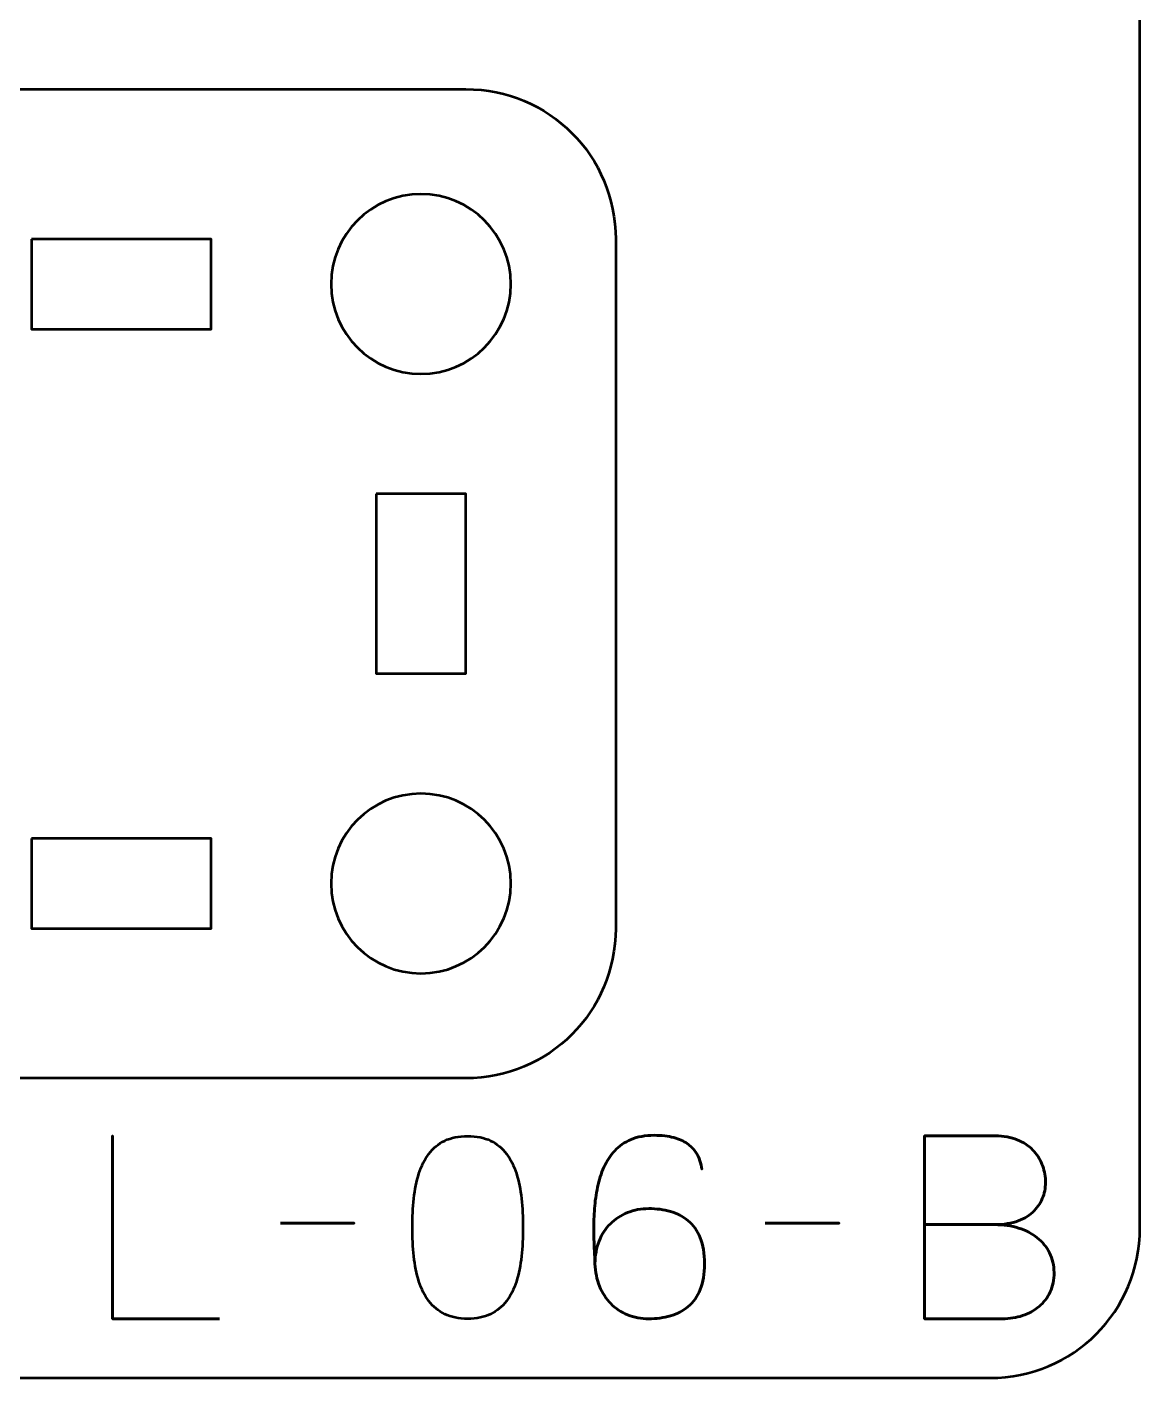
# Model space of a CAD drawing. Header units: centimetres. Extents: x -17.9 to -3.1, y -25.3 to -4.3.
# Drawn here: x -6.815 to -3.1, y -25.35 to -20.843 of the extents above; entities that cross this region are included whole.
import ezdxf

# ---------------------------------------------------------------- set-up
doc = ezdxf.new("R2010")
doc.units = ezdxf.units.CM
doc.header["$MEASUREMENT"] = 0
doc.layers.add('Layer 1', color=7, linetype='Continuous')

msp = doc.modelspace()

# ---------------------------------------------------------------- linework, layer by layer
at = {"layer": 'Layer 1', "color": 22, "lineweight": 53}
msp.add_open_spline([(-17.90003, -24.8499), (-17.90003, -24.8499), (-17.90003, -4.84994), (-17.90003, -4.84994), (-17.90003, -4.84994), (-17.90003, -4.57297), (-17.67694, -4.34998), (-17.39994, -4.34998), (-17.39994, -4.34998), (-17.39994, -4.34998), (-3.60007, -4.34998), (-3.60007, -4.34998), (-3.60007, -4.34998), (-3.32293, -4.34998), (-3.09997, -4.57297), (-3.09997, -4.84994), (-3.09997, -4.84994), (-3.09997, -4.84994), (-3.09997, -24.8499), (-3.09997, -24.8499), (-3.09997, -24.8499), (-3.09997, -25.1269), (-3.32293, -25.34999), (-3.60007, -25.34999), (-3.60007, -25.34999), (-3.60007, -25.34999), (-17.39994, -25.34999), (-17.39994, -25.34999), (-17.39994, -25.34999), (-17.67694, -25.34999), (-17.90003, -25.1269), (-17.90003, -24.8499)], degree=3, knots=[0, 0, 0, 0, 0.125, 0.125, 0.125, 0.125, 0.25, 0.25, 0.25, 0.25, 0.375, 0.375, 0.375, 0.375, 0.5, 0.5, 0.5, 0.5, 0.625, 0.625, 0.625, 0.625, 0.75, 0.75, 0.75, 0.75, 0.875, 0.875, 0.875, 0.875, 1, 1, 1, 1], dxfattribs=at)
at = {"layer": 'Layer 1', "color": 2, "lineweight": 53}
msp.add_open_spline([(-15.64992, -24.34998), (-15.64992, -24.34998), (-5.34997, -24.34998), (-5.34997, -24.34998), (-5.34997, -24.34998), (-5.07297, -24.34998), (-4.85001, -24.12703), (-4.85001, -23.85002), (-4.85001, -23.85002), (-4.85001, -23.85002), (-4.85001, -21.5501), (-4.85001, -21.5501), (-4.85001, -21.5501), (-4.85001, -21.2731), (-5.07297, -21.05), (-5.34997, -21.05), (-5.34997, -21.05), (-5.34997, -21.05), (-15.64992, -21.05), (-15.64992, -21.05), (-15.64992, -21.05), (-15.92692, -21.05), (-16.15002, -21.2731), (-16.15002, -21.5501), (-16.15002, -21.5501), (-16.15002, -21.5501), (-16.15002, -23.85002), (-16.15002, -23.85002), (-16.15002, -23.85002), (-16.15002, -24.12703), (-15.92692, -24.34998), (-15.64992, -24.34998)], degree=3, knots=[0, 0, 0, 0, 0.125, 0.125, 0.125, 0.125, 0.25, 0.25, 0.25, 0.25, 0.375, 0.375, 0.375, 0.375, 0.5, 0.5, 0.5, 0.5, 0.625, 0.625, 0.625, 0.625, 0.75, 0.75, 0.75, 0.75, 0.875, 0.875, 0.875, 0.875, 1, 1, 1, 1], dxfattribs=at)
at = {"layer": 'Layer 1', "lineweight": 53}
for points in [[(-5.20004, -21.70003), (-5.20004, -21.8658), (-5.33438, -22.00003), (-5.5, -22.00003), (-5.5, -22.00003), (-5.66567, -22.00003), (-5.80001, -21.8658), (-5.80001, -21.70003), (-5.80001, -21.70003), (-5.80001, -21.53437), (-5.66567, -21.40003), (-5.5, -21.40003), (-5.5, -21.40003), (-5.33438, -21.40003), (-5.20004, -21.53437), (-5.20004, -21.70003)], [(-6.80006, -21.5501), (-6.80006, -21.5501), (-6.20006, -21.5501), (-6.20006, -21.5501), (-6.20006, -21.5501), (-6.20006, -21.5501), (-6.20006, -21.8501), (-6.20006, -21.8501), (-6.20006, -21.8501), (-6.20006, -21.8501), (-6.80006, -21.8501), (-6.80006, -21.8501), (-6.80006, -21.8501), (-6.80006, -21.8501), (-6.80006, -21.5501), (-6.80006, -21.5501)], [(-5.64994, -22.40005), (-5.64994, -22.40005), (-5.34993, -22.40005), (-5.34993, -22.40005), (-5.34993, -22.40005), (-5.34993, -22.40005), (-5.34993, -23.00004), (-5.34993, -23.00004), (-5.34993, -23.00004), (-5.34993, -23.00004), (-5.64994, -23.00004), (-5.64994, -23.00004), (-5.64994, -23.00004), (-5.64994, -23.00004), (-5.64994, -22.40005), (-5.64994, -22.40005)], [(-5.20004, -23.70009), (-5.20004, -23.86572), (-5.33438, -24.0001), (-5.5, -24.0001), (-5.5, -24.0001), (-5.66567, -24.0001), (-5.80001, -23.86572), (-5.80001, -23.70009), (-5.80001, -23.70009), (-5.80001, -23.53432), (-5.66567, -23.40009), (-5.5, -23.40009), (-5.5, -23.40009), (-5.33438, -23.40009), (-5.20004, -23.53432), (-5.20004, -23.70009)], [(-6.80006, -23.55002), (-6.80006, -23.55002), (-6.20006, -23.55002), (-6.20006, -23.55002), (-6.20006, -23.55002), (-6.20006, -23.55002), (-6.20006, -23.85002), (-6.20006, -23.85002), (-6.20006, -23.85002), (-6.20006, -23.85002), (-6.80006, -23.85002), (-6.80006, -23.85002), (-6.80006, -23.85002), (-6.80006, -23.85002), (-6.80006, -23.55002), (-6.80006, -23.55002)]]:
    msp.add_open_spline(points, degree=3, knots=[0, 0, 0, 0, 0.25, 0.25, 0.25, 0.25, 0.5, 0.5, 0.5, 0.5, 0.75, 0.75, 0.75, 0.75, 1, 1, 1, 1], dxfattribs=at)
at = {"layer": 'Layer 1', "color": 30, "lineweight": 53}
for points, knots in [([(-6.17301, -25.15241), (-6.17301, -25.15241), (-6.52946, -25.15241), (-6.52946, -25.15241), (-6.52946, -25.15241), (-6.52946, -25.15241), (-6.52946, -24.54196), (-6.52946, -24.54196), (-6.52946, -24.54196), (-6.52946, -24.54196), (-6.52946, -25.15241), (-6.52946, -25.15241), (-6.52946, -25.15241), (-6.52946, -25.15241), (-6.17301, -25.15241), (-6.17301, -25.15241)], [0, 0, 0, 0, 0.25, 0.25, 0.25, 0.25, 0.5, 0.5, 0.5, 0.5, 0.75, 0.75, 0.75, 0.75, 1, 1, 1, 1]), ([(-5.34412, -25.15241), (-5.31448, -25.15227), (-5.28894, -25.14705), (-5.26763, -25.13689), (-5.26763, -25.13689), (-5.24647, -25.12673), (-5.22883, -25.11219), (-5.21472, -25.09371), (-5.21472, -25.09371), (-5.20075, -25.07508), (-5.18974, -25.05307), (-5.18155, -25.02767), (-5.18155, -25.02767), (-5.17351, -25.00227), (-5.16773, -24.97447), (-5.16448, -24.94399), (-5.16448, -24.94399), (-5.16109, -24.91351), (-5.1594, -24.88148), (-5.15954, -24.84761), (-5.15954, -24.84761), (-5.1594, -24.81388), (-5.16109, -24.78185), (-5.16448, -24.75151), (-5.16448, -24.75151), (-5.16773, -24.72117), (-5.17351, -24.69323), (-5.18155, -24.66783), (-5.18155, -24.66783), (-5.18974, -24.64257), (-5.20075, -24.62056), (-5.21472, -24.60179), (-5.21472, -24.60179), (-5.22883, -24.58317), (-5.24647, -24.56863), (-5.26763, -24.55847), (-5.26763, -24.55847), (-5.28894, -24.54817), (-5.31448, -24.54295), (-5.34412, -24.54281), (-5.34412, -24.54281), (-5.37375, -24.54295), (-5.39929, -24.54817), (-5.4206, -24.55847), (-5.4206, -24.55847), (-5.44176, -24.56863), (-5.4594, -24.58317), (-5.47351, -24.60179), (-5.47351, -24.60179), (-5.48749, -24.62056), (-5.49849, -24.64257), (-5.50668, -24.66783), (-5.50668, -24.66783), (-5.51472, -24.69323), (-5.52051, -24.72117), (-5.52375, -24.75151), (-5.52375, -24.75151), (-5.52714, -24.78185), (-5.52883, -24.81388), (-5.52869, -24.84761), (-5.52869, -24.84761), (-5.52883, -24.88148), (-5.52714, -24.91351), (-5.52375, -24.94399), (-5.52375, -24.94399), (-5.52051, -24.97447), (-5.51472, -25.00227), (-5.50668, -25.02767), (-5.50668, -25.02767), (-5.49849, -25.05307), (-5.48749, -25.07508), (-5.47351, -25.09371), (-5.47351, -25.09371), (-5.4594, -25.11219), (-5.44176, -25.12673), (-5.4206, -25.13689), (-5.4206, -25.13689), (-5.39929, -25.14705), (-5.37375, -25.15227), (-5.34412, -25.15241)], [0, 0, 0, 0, 0.05, 0.05, 0.05, 0.05, 0.1, 0.1, 0.1, 0.1, 0.15, 0.15, 0.15, 0.15, 0.2, 0.2, 0.2, 0.2, 0.25, 0.25, 0.25, 0.25, 0.3, 0.3, 0.3, 0.3, 0.35, 0.35, 0.35, 0.35, 0.4, 0.4, 0.4, 0.4, 0.45, 0.45, 0.45, 0.45, 0.5, 0.5, 0.5, 0.5, 0.55, 0.55, 0.55, 0.55, 0.6, 0.6, 0.6, 0.6, 0.65, 0.65, 0.65, 0.65, 0.7, 0.7, 0.7, 0.7, 0.75, 0.75, 0.75, 0.75, 0.8, 0.8, 0.8, 0.8, 0.85, 0.85, 0.85, 0.85, 0.9, 0.9, 0.9, 0.9, 0.95, 0.95, 0.95, 0.95, 1, 1, 1, 1]), ([(-5.34412, -25.15241), (-5.31448, -25.15227), (-5.28894, -25.14705), (-5.26763, -25.13689), (-5.26763, -25.13689), (-5.24647, -25.12673), (-5.22883, -25.11219), (-5.21472, -25.09371), (-5.21472, -25.09371), (-5.20075, -25.07508), (-5.18974, -25.05307), (-5.18155, -25.02767), (-5.18155, -25.02767), (-5.17351, -25.00227), (-5.16773, -24.97447), (-5.16448, -24.94399), (-5.16448, -24.94399), (-5.16109, -24.91351), (-5.1594, -24.88148), (-5.15954, -24.84761), (-5.15954, -24.84761), (-5.1594, -24.81388), (-5.16109, -24.78185), (-5.16448, -24.75151), (-5.16448, -24.75151), (-5.16773, -24.72117), (-5.17351, -24.69323), (-5.18155, -24.66783), (-5.18155, -24.66783), (-5.18974, -24.64257), (-5.20075, -24.62056), (-5.21472, -24.60179), (-5.21472, -24.60179), (-5.22883, -24.58317), (-5.24647, -24.56863), (-5.26763, -24.55847), (-5.26763, -24.55847), (-5.28894, -24.54817), (-5.31448, -24.54295), (-5.34412, -24.54281), (-5.34412, -24.54281), (-5.37375, -24.54295), (-5.39929, -24.54817), (-5.4206, -24.55847), (-5.4206, -24.55847), (-5.44176, -24.56863), (-5.4594, -24.58317), (-5.47351, -24.60179), (-5.47351, -24.60179), (-5.48749, -24.62056), (-5.49849, -24.64257), (-5.50668, -24.66783), (-5.50668, -24.66783), (-5.51472, -24.69323), (-5.52051, -24.72117), (-5.52375, -24.75151), (-5.52375, -24.75151), (-5.52714, -24.78185), (-5.52883, -24.81388), (-5.52869, -24.84761), (-5.52869, -24.84761), (-5.52883, -24.88148), (-5.52714, -24.91351), (-5.52375, -24.94399), (-5.52375, -24.94399), (-5.52051, -24.97447), (-5.51472, -25.00227), (-5.50668, -25.02767), (-5.50668, -25.02767), (-5.49849, -25.05307), (-5.48749, -25.07508), (-5.47351, -25.09371), (-5.47351, -25.09371), (-5.4594, -25.11219), (-5.44176, -25.12673), (-5.4206, -25.13689), (-5.4206, -25.13689), (-5.39929, -25.14705), (-5.37375, -25.15227), (-5.34412, -25.15241)], [0, 0, 0, 0, 0.05, 0.05, 0.05, 0.05, 0.1, 0.1, 0.1, 0.1, 0.15, 0.15, 0.15, 0.15, 0.2, 0.2, 0.2, 0.2, 0.25, 0.25, 0.25, 0.25, 0.3, 0.3, 0.3, 0.3, 0.35, 0.35, 0.35, 0.35, 0.4, 0.4, 0.4, 0.4, 0.45, 0.45, 0.45, 0.45, 0.5, 0.5, 0.5, 0.5, 0.55, 0.55, 0.55, 0.55, 0.6, 0.6, 0.6, 0.6, 0.65, 0.65, 0.65, 0.65, 0.7, 0.7, 0.7, 0.7, 0.75, 0.75, 0.75, 0.75, 0.8, 0.8, 0.8, 0.8, 0.85, 0.85, 0.85, 0.85, 0.9, 0.9, 0.9, 0.9, 0.95, 0.95, 0.95, 0.95, 1, 1, 1, 1]), ([(-4.91909, -24.96868), (-4.91895, -24.94102), (-4.91443, -24.91605), (-4.9054, -24.89347), (-4.9054, -24.89347), (-4.89651, -24.87103), (-4.88395, -24.8517), (-4.86772, -24.83547), (-4.86772, -24.83547), (-4.85163, -24.81939), (-4.83258, -24.80697), (-4.81085, -24.79822), (-4.81085, -24.79822), (-4.78912, -24.78947), (-4.76527, -24.7851), (-4.73959, -24.78496), (-4.73959, -24.78496), (-4.71377, -24.78481), (-4.68964, -24.78806), (-4.6672, -24.79455), (-4.6672, -24.79455), (-4.64477, -24.8009), (-4.62515, -24.81134), (-4.60808, -24.82574), (-4.60808, -24.82574), (-4.591, -24.83999), (-4.5776, -24.8589), (-4.568, -24.88246), (-4.568, -24.88246), (-4.5584, -24.90603), (-4.55347, -24.93467), (-4.55332, -24.96868), (-4.55332, -24.96868), (-4.55347, -25.00269), (-4.5584, -25.03134), (-4.568, -25.0549), (-4.568, -25.0549), (-4.5776, -25.07847), (-4.591, -25.09738), (-4.60808, -25.11163), (-4.60808, -25.11163), (-4.62515, -25.12602), (-4.64477, -25.13646), (-4.6672, -25.14281), (-4.6672, -25.14281), (-4.68964, -25.14931), (-4.71377, -25.15255), (-4.73959, -25.15241), (-4.73959, -25.15241), (-4.76527, -25.15227), (-4.78884, -25.14789), (-4.81043, -25.13915), (-4.81043, -25.13915), (-4.83188, -25.1304), (-4.85051, -25.11798), (-4.86645, -25.10175), (-4.86645, -25.10175), (-4.8824, -25.08566), (-4.89496, -25.06633), (-4.90399, -25.04375), (-4.90399, -25.04375), (-4.91316, -25.02132), (-4.9181, -24.99634), (-4.91909, -24.96868), (-4.91909, -24.96868), (-4.91965, -24.95471), (-4.92036, -24.93806), (-4.92134, -24.91873), (-4.92134, -24.91873), (-4.92233, -24.89926), (-4.9229, -24.87809), (-4.92304, -24.85537), (-4.92304, -24.85537), (-4.92318, -24.83251), (-4.92247, -24.80894), (-4.92064, -24.78481), (-4.92064, -24.78481), (-4.91895, -24.76054), (-4.91556, -24.7367), (-4.91062, -24.71313), (-4.91062, -24.71313), (-4.90568, -24.6897), (-4.89862, -24.66755), (-4.88931, -24.64681), (-4.88931, -24.64681), (-4.88, -24.62606), (-4.868, -24.60772), (-4.85319, -24.59177), (-4.85319, -24.59177), (-4.83823, -24.57583), (-4.82003, -24.56327), (-4.79844, -24.5541), (-4.79844, -24.5541), (-4.77685, -24.54507), (-4.7513, -24.54041), (-4.72181, -24.54027), (-4.72181, -24.54027), (-4.69613, -24.54041), (-4.6744, -24.54295), (-4.65634, -24.54789), (-4.65634, -24.54789), (-4.63827, -24.55283), (-4.62346, -24.55946), (-4.6116, -24.56764), (-4.6116, -24.56764), (-4.59989, -24.57597), (-4.59058, -24.585), (-4.5838, -24.59502), (-4.5838, -24.59502), (-4.57703, -24.6049), (-4.57195, -24.61492), (-4.56885, -24.62493), (-4.56885, -24.62493), (-4.5656, -24.63495), (-4.56348, -24.64427), (-4.56264, -24.65287), (-4.56264, -24.65287), (-4.56348, -24.64427), (-4.5656, -24.63495), (-4.56885, -24.62493), (-4.56885, -24.62493), (-4.57195, -24.61492), (-4.57703, -24.6049), (-4.5838, -24.59502), (-4.5838, -24.59502), (-4.59058, -24.585), (-4.59989, -24.57597), (-4.6116, -24.56764), (-4.6116, -24.56764), (-4.62346, -24.55946), (-4.63827, -24.55283), (-4.65634, -24.54789), (-4.65634, -24.54789), (-4.6744, -24.54295), (-4.69613, -24.54041), (-4.72181, -24.54027), (-4.72181, -24.54027), (-4.7513, -24.54041), (-4.77685, -24.54507), (-4.79844, -24.5541), (-4.79844, -24.5541), (-4.82003, -24.56327), (-4.83823, -24.57583), (-4.85319, -24.59177), (-4.85319, -24.59177), (-4.868, -24.60772), (-4.88, -24.62606), (-4.88931, -24.64681), (-4.88931, -24.64681), (-4.89862, -24.66755), (-4.90568, -24.6897), (-4.91062, -24.71313), (-4.91062, -24.71313), (-4.91556, -24.7367), (-4.91895, -24.76054), (-4.92064, -24.78481), (-4.92064, -24.78481), (-4.92247, -24.80894), (-4.92318, -24.83251), (-4.92304, -24.85537), (-4.92304, -24.85537), (-4.9229, -24.87809), (-4.92233, -24.89926), (-4.92134, -24.91873), (-4.92134, -24.91873), (-4.92036, -24.93806), (-4.91965, -24.95471), (-4.91909, -24.96868), (-4.91909, -24.96868), (-4.9181, -24.99634), (-4.91316, -25.02132), (-4.90399, -25.04375), (-4.90399, -25.04375), (-4.89496, -25.06633), (-4.8824, -25.08566), (-4.86645, -25.10175), (-4.86645, -25.10175), (-4.85051, -25.11798), (-4.83188, -25.1304), (-4.81043, -25.13915), (-4.81043, -25.13915), (-4.78884, -25.14789), (-4.76527, -25.15227), (-4.73959, -25.15241), (-4.73959, -25.15241), (-4.71377, -25.15255), (-4.68964, -25.14931), (-4.6672, -25.14281), (-4.6672, -25.14281), (-4.64477, -25.13646), (-4.62515, -25.12602), (-4.60808, -25.11163), (-4.60808, -25.11163), (-4.591, -25.09738), (-4.5776, -25.07847), (-4.568, -25.0549), (-4.568, -25.0549), (-4.5584, -25.03134), (-4.55347, -25.00269), (-4.55332, -24.96868), (-4.55332, -24.96868), (-4.55347, -24.93467), (-4.5584, -24.90603), (-4.568, -24.88246), (-4.568, -24.88246), (-4.5776, -24.8589), (-4.591, -24.83999), (-4.60808, -24.82574), (-4.60808, -24.82574), (-4.62515, -24.81134), (-4.64477, -24.8009), (-4.6672, -24.79455), (-4.6672, -24.79455), (-4.68964, -24.78806), (-4.71377, -24.78481), (-4.73959, -24.78496), (-4.73959, -24.78496), (-4.76527, -24.7851), (-4.78912, -24.78947), (-4.81085, -24.79822), (-4.81085, -24.79822), (-4.83258, -24.80697), (-4.85163, -24.81939), (-4.86772, -24.83547), (-4.86772, -24.83547), (-4.88395, -24.8517), (-4.89651, -24.87103), (-4.9054, -24.89347), (-4.9054, -24.89347), (-4.91443, -24.91605), (-4.91895, -24.94102), (-4.91909, -24.96868)], [0, 0, 0, 0, 0.0172414, 0.0172414, 0.0172414, 0.0172414, 0.0344828, 0.0344828, 0.0344828, 0.0344828, 0.0517241, 0.0517241, 0.0517241, 0.0517241, 0.0689655, 0.0689655, 0.0689655, 0.0689655, 0.0862069, 0.0862069, 0.0862069, 0.0862069, 0.1034483, 0.1034483, 0.1034483, 0.1034483, 0.1206897, 0.1206897, 0.1206897, 0.1206897, 0.137931, 0.137931, 0.137931, 0.137931, 0.1551724, 0.1551724, 0.1551724, 0.1551724, 0.1724138, 0.1724138, 0.1724138, 0.1724138, 0.1896552, 0.1896552, 0.1896552, 0.1896552, 0.2068966, 0.2068966, 0.2068966, 0.2068966, 0.2241379, 0.2241379, 0.2241379, 0.2241379, 0.2413793, 0.2413793, 0.2413793, 0.2413793, 0.2586207, 0.2586207, 0.2586207, 0.2586207, 0.2758621, 0.2758621, 0.2758621, 0.2758621, 0.2931034, 0.2931034, 0.2931034, 0.2931034, 0.3103448, 0.3103448, 0.3103448, 0.3103448, 0.3275862, 0.3275862, 0.3275862, 0.3275862, 0.3448276, 0.3448276, 0.3448276, 0.3448276, 0.362069, 0.362069, 0.362069, 0.362069, 0.3793103, 0.3793103, 0.3793103, 0.3793103, 0.3965517, 0.3965517, 0.3965517, 0.3965517, 0.4137931, 0.4137931, 0.4137931, 0.4137931, 0.4310345, 0.4310345, 0.4310345, 0.4310345, 0.4482759, 0.4482759, 0.4482759, 0.4482759, 0.4655172, 0.4655172, 0.4655172, 0.4655172, 0.4827586, 0.4827586, 0.4827586, 0.4827586, 0.5, 0.5, 0.5, 0.5, 0.5172414, 0.5172414, 0.5172414, 0.5172414, 0.5344828, 0.5344828, 0.5344828, 0.5344828, 0.5517241, 0.5517241, 0.5517241, 0.5517241, 0.5689655, 0.5689655, 0.5689655, 0.5689655, 0.5862069, 0.5862069, 0.5862069, 0.5862069, 0.6034483, 0.6034483, 0.6034483, 0.6034483, 0.6206897, 0.6206897, 0.6206897, 0.6206897, 0.637931, 0.637931, 0.637931, 0.637931, 0.6551724, 0.6551724, 0.6551724, 0.6551724, 0.6724138, 0.6724138, 0.6724138, 0.6724138, 0.6896552, 0.6896552, 0.6896552, 0.6896552, 0.7068966, 0.7068966, 0.7068966, 0.7068966, 0.7241379, 0.7241379, 0.7241379, 0.7241379, 0.7413793, 0.7413793, 0.7413793, 0.7413793, 0.7586207, 0.7586207, 0.7586207, 0.7586207, 0.7758621, 0.7758621, 0.7758621, 0.7758621, 0.7931034, 0.7931034, 0.7931034, 0.7931034, 0.8103448, 0.8103448, 0.8103448, 0.8103448, 0.8275862, 0.8275862, 0.8275862, 0.8275862, 0.8448276, 0.8448276, 0.8448276, 0.8448276, 0.862069, 0.862069, 0.862069, 0.862069, 0.8793103, 0.8793103, 0.8793103, 0.8793103, 0.8965517, 0.8965517, 0.8965517, 0.8965517, 0.9137931, 0.9137931, 0.9137931, 0.9137931, 0.9310345, 0.9310345, 0.9310345, 0.9310345, 0.9482759, 0.9482759, 0.9482759, 0.9482759, 0.9655172, 0.9655172, 0.9655172, 0.9655172, 0.9827586, 0.9827586, 0.9827586, 0.9827586, 1, 1, 1, 1]), ([(-3.81926, -24.8383), (-3.81926, -24.8383), (-3.58473, -24.8383), (-3.58473, -24.8383), (-3.58473, -24.8383), (-3.55425, -24.83815), (-3.52829, -24.83392), (-3.50641, -24.8256), (-3.50641, -24.8256), (-3.48468, -24.81741), (-3.46704, -24.80626), (-3.45336, -24.79229), (-3.45336, -24.79229), (-3.43967, -24.77832), (-3.42979, -24.76252), (-3.42358, -24.74502), (-3.42358, -24.74502), (-3.41751, -24.72766), (-3.41469, -24.7096), (-3.4154, -24.69097), (-3.4154, -24.69097), (-3.41624, -24.67235), (-3.4202, -24.65429), (-3.42725, -24.63665), (-3.42725, -24.63665), (-3.43417, -24.61901), (-3.44461, -24.60306), (-3.4583, -24.58881), (-3.4583, -24.58881), (-3.47198, -24.57456), (-3.48906, -24.56327), (-3.5098, -24.55494), (-3.5098, -24.55494), (-3.53054, -24.54648), (-3.55496, -24.5421), (-3.58304, -24.54196), (-3.58304, -24.54196), (-3.58304, -24.54196), (-3.81926, -24.54196), (-3.81926, -24.54196), (-3.81926, -24.54196), (-3.81926, -24.54196), (-3.81926, -25.15241), (-3.81926, -25.15241), (-3.81926, -25.15241), (-3.81926, -25.15241), (-3.55933, -25.15241), (-3.55933, -25.15241), (-3.55933, -25.15241), (-3.53506, -25.15241), (-3.51248, -25.14888), (-3.4916, -25.14197), (-3.4916, -25.14197), (-3.47071, -25.13491), (-3.45251, -25.12489), (-3.43671, -25.11149), (-3.43671, -25.11149), (-3.42104, -25.09822), (-3.40877, -25.08214), (-3.40002, -25.06309), (-3.40002, -25.06309), (-3.39127, -25.04404), (-3.38675, -25.02245), (-3.38661, -24.99832), (-3.38661, -24.99832), (-3.38718, -24.97404), (-3.39226, -24.95217), (-3.40199, -24.93256), (-3.40199, -24.93256), (-3.41173, -24.91294), (-3.42528, -24.89615), (-3.44277, -24.88204), (-3.44277, -24.88204), (-3.46027, -24.86807), (-3.48116, -24.8572), (-3.50514, -24.84973), (-3.50514, -24.84973), (-3.52913, -24.84225), (-3.55566, -24.83844), (-3.58473, -24.8383), (-3.58473, -24.8383), (-3.55566, -24.83844), (-3.52913, -24.84225), (-3.50514, -24.84973), (-3.50514, -24.84973), (-3.48116, -24.8572), (-3.46027, -24.86807), (-3.44277, -24.88204), (-3.44277, -24.88204), (-3.42528, -24.89615), (-3.41173, -24.91294), (-3.40199, -24.93256), (-3.40199, -24.93256), (-3.39226, -24.95217), (-3.38718, -24.97404), (-3.38661, -24.99832), (-3.38661, -24.99832), (-3.38675, -25.02245), (-3.39127, -25.04404), (-3.40002, -25.06309), (-3.40002, -25.06309), (-3.40877, -25.08214), (-3.42104, -25.09822), (-3.43671, -25.11149), (-3.43671, -25.11149), (-3.45251, -25.12489), (-3.47071, -25.13491), (-3.4916, -25.14197), (-3.4916, -25.14197), (-3.51248, -25.14888), (-3.53506, -25.15241), (-3.55933, -25.15241), (-3.55933, -25.15241), (-3.55933, -25.15241), (-3.81926, -25.15241), (-3.81926, -25.15241), (-3.81926, -25.15241), (-3.81926, -25.15241), (-3.81926, -24.54196), (-3.81926, -24.54196), (-3.81926, -24.54196), (-3.81926, -24.54196), (-3.58304, -24.54196), (-3.58304, -24.54196), (-3.58304, -24.54196), (-3.55496, -24.5421), (-3.53054, -24.54648), (-3.5098, -24.55494), (-3.5098, -24.55494), (-3.48906, -24.56327), (-3.47198, -24.57456), (-3.4583, -24.58881), (-3.4583, -24.58881), (-3.44461, -24.60306), (-3.43417, -24.61901), (-3.42725, -24.63665), (-3.42725, -24.63665), (-3.4202, -24.65429), (-3.41624, -24.67235), (-3.4154, -24.69097), (-3.4154, -24.69097), (-3.41469, -24.7096), (-3.41751, -24.72766), (-3.42358, -24.74502), (-3.42358, -24.74502), (-3.42979, -24.76252), (-3.43967, -24.77832), (-3.45336, -24.79229), (-3.45336, -24.79229), (-3.46704, -24.80626), (-3.48468, -24.81741), (-3.50641, -24.8256), (-3.50641, -24.8256), (-3.52829, -24.83392), (-3.55425, -24.83815), (-3.58473, -24.8383), (-3.58473, -24.8383), (-3.58473, -24.8383), (-3.81926, -24.8383), (-3.81926, -24.8383)], [0, 0, 0, 0, 0.025, 0.025, 0.025, 0.025, 0.05, 0.05, 0.05, 0.05, 0.075, 0.075, 0.075, 0.075, 0.1, 0.1, 0.1, 0.1, 0.125, 0.125, 0.125, 0.125, 0.15, 0.15, 0.15, 0.15, 0.175, 0.175, 0.175, 0.175, 0.2, 0.2, 0.2, 0.2, 0.225, 0.225, 0.225, 0.225, 0.25, 0.25, 0.25, 0.25, 0.275, 0.275, 0.275, 0.275, 0.3, 0.3, 0.3, 0.3, 0.325, 0.325, 0.325, 0.325, 0.35, 0.35, 0.35, 0.35, 0.375, 0.375, 0.375, 0.375, 0.4, 0.4, 0.4, 0.4, 0.425, 0.425, 0.425, 0.425, 0.45, 0.45, 0.45, 0.45, 0.475, 0.475, 0.475, 0.475, 0.5, 0.5, 0.5, 0.5, 0.525, 0.525, 0.525, 0.525, 0.55, 0.55, 0.55, 0.55, 0.575, 0.575, 0.575, 0.575, 0.6, 0.6, 0.6, 0.6, 0.625, 0.625, 0.625, 0.625, 0.65, 0.65, 0.65, 0.65, 0.675, 0.675, 0.675, 0.675, 0.7, 0.7, 0.7, 0.7, 0.725, 0.725, 0.725, 0.725, 0.75, 0.75, 0.75, 0.75, 0.775, 0.775, 0.775, 0.775, 0.8, 0.8, 0.8, 0.8, 0.825, 0.825, 0.825, 0.825, 0.85, 0.85, 0.85, 0.85, 0.875, 0.875, 0.875, 0.875, 0.9, 0.9, 0.9, 0.9, 0.925, 0.925, 0.925, 0.925, 0.95, 0.95, 0.95, 0.95, 0.975, 0.975, 0.975, 0.975, 1, 1, 1, 1]), ([(-5.96896, -24.83322), (-5.96896, -24.83322), (-5.72258, -24.83322), (-5.72258, -24.83322), (-5.72258, -24.83322), (-5.72258, -24.83322), (-5.96896, -24.83322), (-5.96896, -24.83322)], [0, 0, 0, 0, 0.5, 0.5, 0.5, 0.5, 1, 1, 1, 1]), ([(-4.35097, -24.83322), (-4.35097, -24.83322), (-4.10459, -24.83322), (-4.10459, -24.83322), (-4.10459, -24.83322), (-4.10459, -24.83322), (-4.35097, -24.83322), (-4.35097, -24.83322)], [0, 0, 0, 0, 0.5, 0.5, 0.5, 0.5, 1, 1, 1, 1])]:
    msp.add_open_spline(points, degree=3, knots=knots, dxfattribs=at)

doc.saveas('drawing.dxf')
